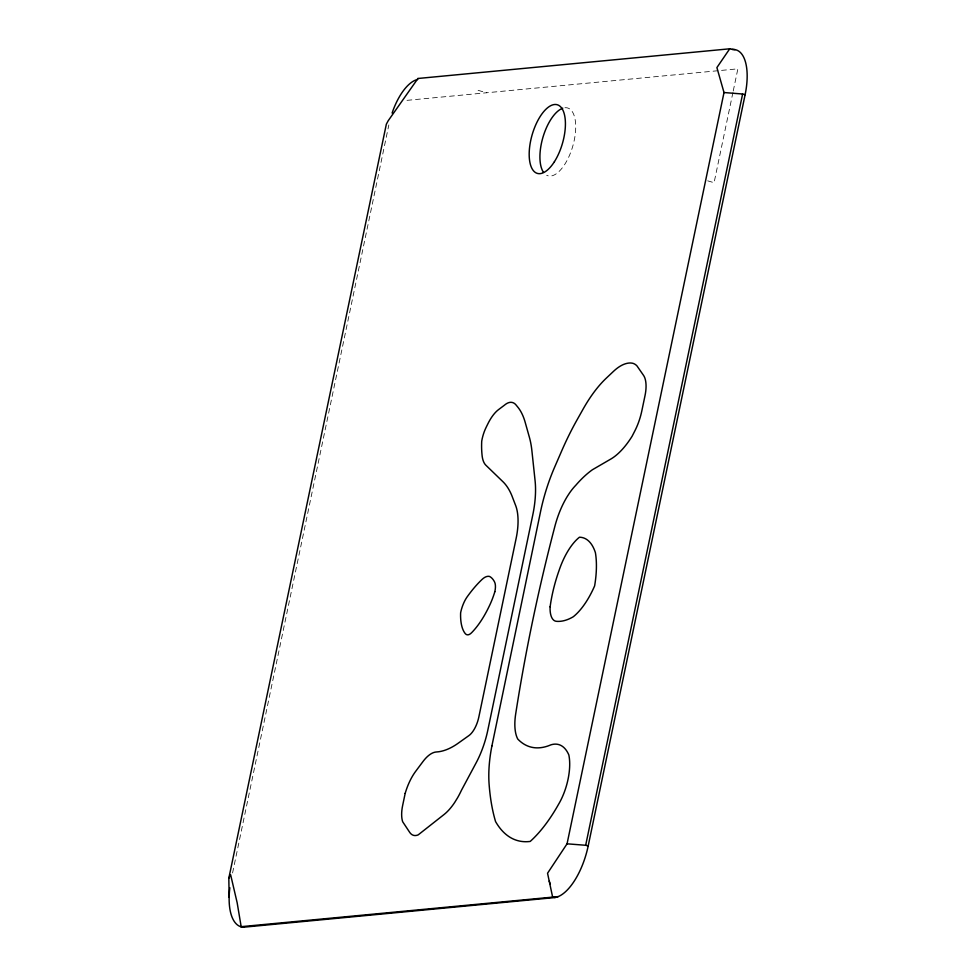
<?xml version="1.0" encoding="UTF-8"?>
<svg xmlns="http://www.w3.org/2000/svg" width="976" height="976" viewBox="0 0 976 976"><rect width="100%" height="100%" fill="white"/><g stroke="black" fill="none" stroke-linecap="round" stroke-linejoin="round"><path stroke-width="0.73" stroke-dasharray="4.88 3.66" d="M232.569 872.959L388.838 124.94M732.927 92.5L714.078 182.707L705.685 180.255M733.232 91.012L737.868 68.832L405.711 100.467M478.094 90.329L486.499 92.769M564.958 107.738A35.319 15.567 -73.8 0 1 573.168 144.79A35.319 15.567 -73.8 0 1 546.682 175.277"/><path stroke-width="1.46" d="M229.153 897.395L228.823 878.193L386.337 124.22L388.155 120.804L417.948 78.483L729.731 48.8L735.123 49.654A48.995 21.594 -73.8 0 1 745.115 94.733L588.174 846.009A51.094 22.521 -73.8 0 1 558.223 896.602L555.076 897.542L243.622 927.2L240.755 926.712A52.265 23.046 -73.8 0 1 229.848 887.745M555.076 897.542L552.575 896.822L547.548 873.239L567.056 843.813L724.009 92.537L716.896 67.588L729.731 48.8M567.056 843.813L585.673 845.277L742.614 94.013L745.115 94.733M417.948 78.483L417.582 79.471A45.189 19.923 -73.8 0 0 392.096 113.057M228.823 878.193L230.641 874.777L237.168 902.8L241.133 926.468L243.622 927.2M240.755 926.712L558.223 896.602M732.232 49.532L735.123 49.654M724.009 92.537L742.614 94.013M585.673 845.277L588.174 846.009M549.22 881.108L550.196 883.841M543.425 172.24A35.319 15.567 -73.8 0 1 543.107 136.75A35.319 15.567 -73.8 0 1 562.749 108.226M550.11 606.828L550.074 607.56A23.766 10.48 -73.8 0 0 556.344 621.309A99.723 43.957 -73.8 0 0 573.266 616.759A62.61 27.596 -73.8 0 0 594.616 585.942A65.941 29.06 -73.8 0 0 595.409 552.684A66.551 29.341 -73.8 0 0 579.439 537.227A49.727 21.923 -73.8 0 0 559.028 570.594A83.35 36.746 -73.8 0 0 550.659 603.18L550.11 606.828M491.892 745.993L491.331 748.946A83.424 36.771 -73.8 0 0 489.098 784.179A190.003 83.753 -73.8 0 0 495.564 821.572A151.731 66.88 -73.8 0 0 530.224 841.422A125.221 55.205 -73.8 0 0 558.516 804.383A39.443 17.385 -73.8 0 0 568.837 754.948A60.378 26.62 -73.8 0 0 550.757 744.895A128.49 56.645 -73.8 0 1 517.756 739.039A37.076 16.336 -73.8 0 1 515.657 714.139A862.15 380.054 -73.8 0 1 554.941 526.113A54.241 23.912 -73.8 0 1 567.532 496.052L569.533 492.99A54.241 23.912 -73.8 0 1 575.816 485.243A127.893 56.376 -73.8 0 1 592.444 469.724L610.756 459.086A76.189 33.587 -73.8 0 0 632.082 436.296L634.803 430.989A37.137 16.372 -73.8 0 0 641.83 410.859L645.026 395.585A24.644 10.858 -73.8 0 0 643.587 375.455L636.925 365.841A42.468 18.727 -73.8 0 0 632.497 363.218L630.825 362.999A66.234 29.195 -73.8 0 0 613.489 371.368L606.267 378.188A109.153 48.117 -73.8 0 0 583.099 409.115L576.975 419.997A178.022 78.47 -73.8 0 0 561.737 450.802L554.661 467.101A103.737 45.726 -73.8 0 0 540.021 514.206L491.892 745.993M405.174 793.39L402.612 805.651A23.009 10.138 -73.8 0 0 402.661 821.719L409.676 832.321A29.304 12.92 -73.8 0 0 418.216 834.858L444.129 814.46A54.192 23.888 -73.8 0 0 454.731 802.394L457.537 797.831A54.192 23.888 -73.8 0 0 461.453 790.279L476.068 762.976A57.535 25.364 -73.8 0 0 487.829 730.121L532.774 514.986A65.904 29.048 -73.8 0 0 535.092 480.79L531.908 450.863A90.304 39.809 -73.8 0 0 529.419 437.394L525.21 422.413A89.084 39.272 -73.8 0 0 517.914 407.273L516.072 405.003A31.305 13.798 -73.8 0 0 510.326 402.332L509.399 402.478A27.621 12.176 -73.8 0 0 504.446 405.186L498.565 409.603A33.867 14.933 -73.8 0 0 487.866 423.828L486.158 427.293A23.253 10.248 -73.8 0 0 481.717 441.176A63.22 27.865 -73.8 0 0 481.949 453.986L482.205 456.451A28.511 12.566 -73.8 0 0 485.841 465.186L502.969 481.754A109.166 48.117 -73.8 0 1 511.753 495.381L515.426 504.946A45.238 19.947 -73.8 0 1 516.158 538.301L478.838 716.994A19.715 8.686 -73.8 0 1 468.919 735.587L458.122 743.261A126.758 55.876 -73.8 0 1 438.48 751.776L436.065 752.008A38.284 16.873 -73.8 0 0 422.901 761.646L415.654 771.357A37.259 16.421 -73.8 0 0 405.174 793.39M494.82 591.737L494.222 593.713A46.055 20.301 -73.8 0 1 488.793 607.084A70.736 31.183 -73.8 0 1 471.75 632.57A14.164 6.246 -73.8 0 1 466.15 634.412L465.308 633.656A40.211 17.727 -73.8 0 1 460.623 612.83A21.399 9.431 -73.8 0 1 461.746 608.365L462.221 606.901A21.399 9.431 -73.8 0 1 463.881 602.692L464.503 601.362A21.399 9.431 -73.8 0 1 467.297 596.665A118.621 52.289 -73.8 0 1 482.095 579.402A24.363 10.736 -73.8 0 1 489.598 576.474A41.431 18.263 -73.8 0 1 494.612 582.074A11.761 5.185 -73.8 0 1 494.82 591.737M554.429 161.674A35.758 15.762 -73.8 0 0 558.174 105.079A35.758 15.762 -73.8 0 0 529.309 150.487A35.758 15.762 -73.8 0 0 554.429 161.674"/></g></svg>
